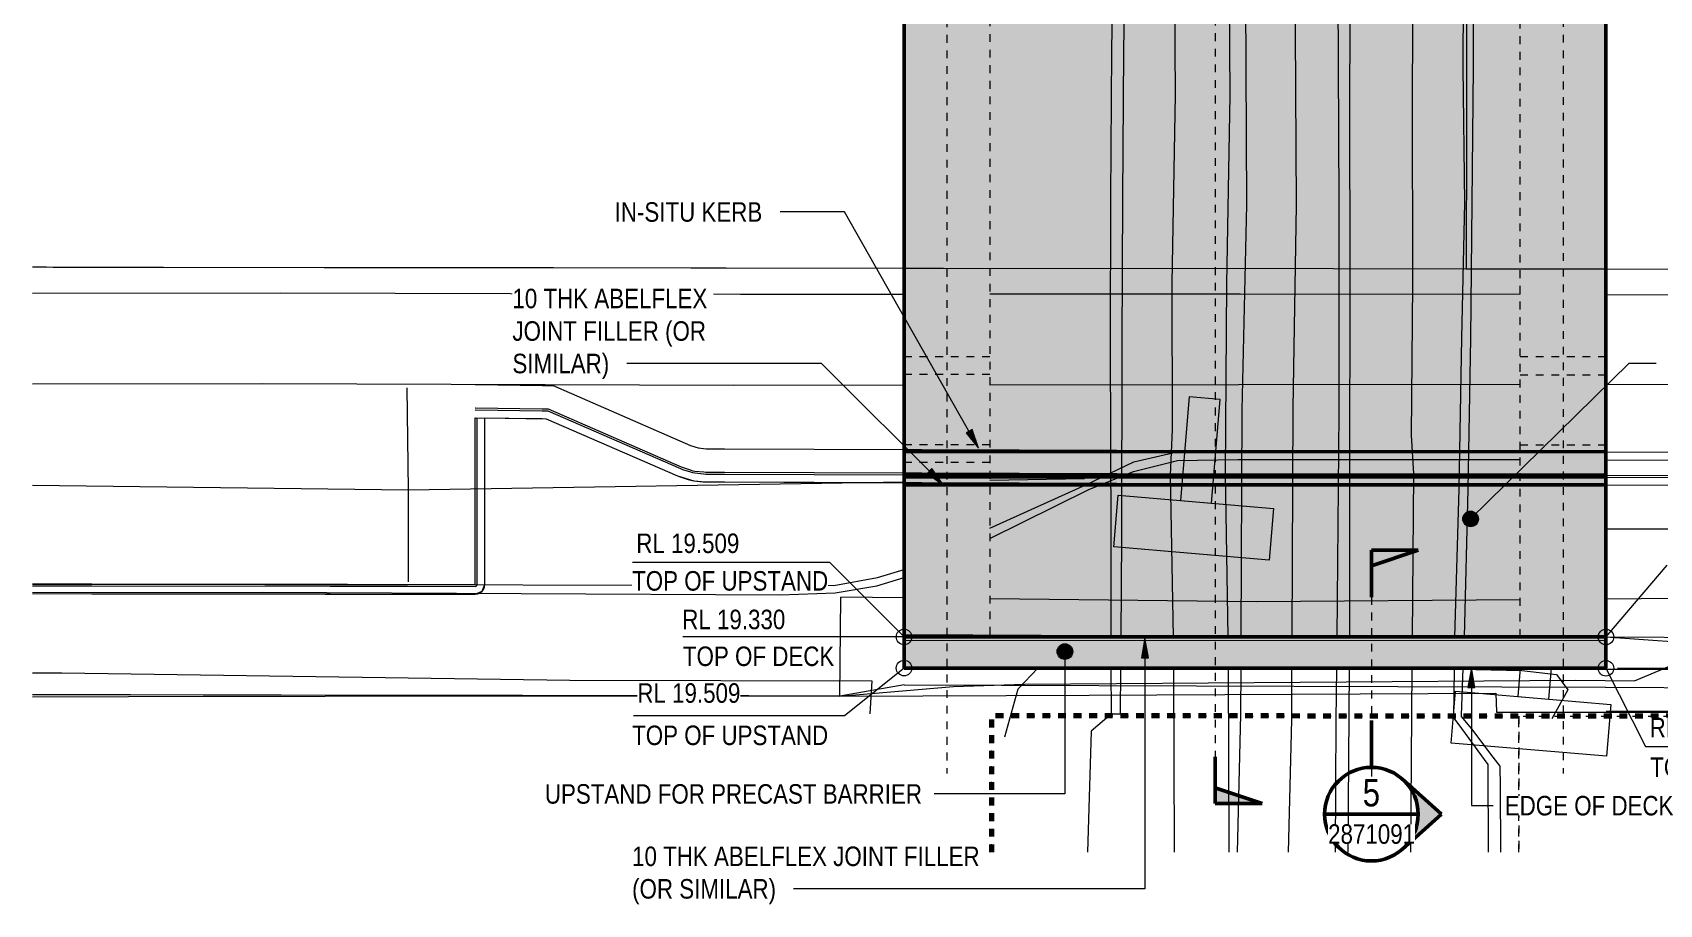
# Model space of a CAD drawing. Header units: metres. Extents: x 564 to 663, y 0 to 1694.
# Drawn here: x 569.19 to 590.05, y 1651.08 to 1662.26 of the extents above; entities that cross this region are included whole.
import ezdxf

# ---------------------------------------------------------------- set-up
doc = ezdxf.new("R2010")
doc.units = ezdxf.units.M
for name, pattern in [('Dot_Section Line', [0.02, 0, -0.02]), ('IMPORT-BDYS-Boundary _3_', [0.01, 0.009, -0.001]), ('IMPORT-BDYS-ProjBoundary', [0.008, 0.006, -0.002]), ('JacobsDash', [0.0045, 0.003, -0.0015]), ('JacobsGridLine', [0.0145, 0.01, -0.001, 0.0025, -0.001])]:
    doc.linetypes.add(name, pattern=pattern)
doc.layers.get('Defpoints').update_dxf_attribs({"color": 41})
for name, color, linetype, lineweight in [('BRIDGE-ABUTMENT-CONC', 7, 'Continuous', 50), ('BRIDGE-FRAMING-LINE-18-HID', 7, 'JacobsDash', 18), ('D-BDGE', 7, 'Continuous', 13), ('D-BDGE-FLOOR', 7, 'Continuous', 50), ('D-BDGE-FLOOR-HID', 7, 'JacobsDash', 18), ('D-BDGE-FRAMING', 7, 'Continuous', 50), ('D-BDGE-LINE', 7, 'Continuous', 9), ('D-ENHA-ANNO-TEXT', 7, 'Continuous', 9), ('D-ENHA-GEN-LINE-GRIDS', 7, 'Continuous', 9), ('D-ENHA-TEXT', 7, 'Continuous', 9), ('D-ENHA-TEXT-DIMS', 7, 'Continuous', 9)]:
    doc.layers.add(name, color=color, linetype=linetype, lineweight=lineweight)
doc.styles.add('Arial Narrow', font='ARIALN.TTF', dxfattribs={"height": 0.35})
doc.styles.add('Arial Narrow_1', font='ARIALN.TTF', dxfattribs={"height": 0.25})
doc.dimstyles.new('Dimension_Standard_O__mm_', dxfattribs={"dimscale": 0.3048, "dimtxt": 0.255858, "dimasz": 0.82021, "dimexe": 0.787402, "dimexo": 0.492126, "dimgap": 0.492126, "dimtad": 1, "dimdec": 0, "dimlfac": 1000, "dimzin": 0, "dimdsep": 46, "dimtxsty": 'Arial Narrow_1', "dimsah": 1, "dimcen": 0.09, "dimaunit": 1, "dimadec": 4, "dimazin": 0, "dimtfac": 1, "dimtdec": 4, "dimtix": 1, "dimtmove": 0, "dimatfit": 3, "dimfxl": 1, "dimtvp": 1, "dimtfill": 1, "dimtolj": 1, "dimtzin": 0, "dimlwd": 18, "dimlwe": 18, "dimarcsym": 2})

# ---------------------------------------------------------------- blocks, each defined once
blk = doc.blocks.new('T2DPAA-T2D-C3S-RW-M2D-100010_dwg-40802999-PLAN')
at = {"color": 8, "lineweight": 18, "true_color": 0x808080}
for p, q in [((251.402, -131.084), (251.502, -131.107)), ((251.502, -131.107), (251.605, -131.109))]:
    blk.add_line(p, q, dxfattribs=at)
at = {"color": 8, "lineweight": 18, "true_color": 0x808080, "flags": 128}
for points in [[(260.558, -121.259), (260.829, -124.497), (260.975, -126.242), (261.121, -127.985)], [(262.908, -127.836), (264.404, -127.71), (269.214, -127.308), (269.386, -127.293), (269.776, -127.261), (270.436, -127.205), (273.76, -126.927), (273.765, -126.927), (273.875, -126.917), (274.369, -126.876), (276.531, -126.695)], [(253.938, -128.587), (254.439, -128.545), (259.421, -128.128), (261.121, -127.985), (261.388, -127.963), (262.908, -127.836)], [(242.8, -129.519), (242.979, -129.504), (243.065, -129.497), (244.474, -129.379), (246.528, -129.207), (248.461, -129.045), (248.463, -129.045), (248.464, -129.045), (249.456, -128.962), (251.212, -128.815), (251.31, -128.807), (251.412, -128.798), (251.431, -128.797), (251.664, -128.777), (253.933, -128.587)], [(263.131, -130.47), (264.624, -130.348), (267.771, -130.073), (269.434, -129.928), (269.46, -129.925), (269.486, -129.919), (269.511, -129.911), (269.535, -129.901), (269.558, -129.889), (269.74, -129.768), (269.761, -129.752), (270.681, -128.991), (270.912, -128.972)], [(263.133, -130.495), (264.626, -130.373), (267.773, -130.098), (269.437, -129.953), (269.465, -129.95), (269.492, -129.943), (269.519, -129.935), (269.546, -129.924), (269.571, -129.911), (269.754, -129.788), (269.777, -129.772), (270.691, -129.015), (270.913, -128.996)], [(263.142, -130.594), (264.634, -130.472), (267.781, -130.198), (269.445, -130.053), (269.482, -130.048), (269.518, -130.04), (269.554, -130.029), (269.588, -130.015), (269.621, -129.998), (269.81, -129.871), (269.84, -129.849), (270.731, -129.112), (270.921, -129.096)], [(263.106, -130.171), (264.6, -130.049), (267.745, -129.775), (269.408, -129.63)], [(254.135, -130.903), (254.362, -130.884), (259.345, -130.478), (263.106, -130.171)], [(263.189, -131.154), (264.681, -131.028), (266.27, -130.893), (266.395, -130.883), (266.395, -130.883), (269.099, -130.653), (269.137, -130.648), (269.541, -130.595), (269.831, -130.557), (270.315, -130.492), (270.898, -130.415), (270.996, -130.402), (271.533, -130.331)], [(248.584, -130.54), (248.589, -130.54), (249.445, -130.479), (249.582, -130.469), (251.402, -131.084)], [(254.16, -131.202), (254.386, -131.183), (259.37, -130.777), (263.131, -130.47)], [(254.162, -131.227), (254.388, -131.208), (259.372, -130.801), (263.133, -130.495)], [(248.609, -130.839), (248.614, -130.839), (249.466, -130.778), (249.544, -130.772), (251.306, -131.368), (251.331, -131.375), (251.435, -131.399), (251.46, -131.404), (251.486, -131.406), (251.599, -131.409), (251.625, -131.408), (251.864, -131.389), (254.155, -131.202)], [(248.611, -130.864), (248.616, -130.864), (249.468, -130.803), (249.541, -130.798), (251.298, -131.391), (251.325, -131.399), (251.429, -131.423), (251.457, -131.429), (251.485, -131.431), (251.598, -131.434), (251.627, -131.433), (251.866, -131.414), (254.157, -131.227)], [(254.171, -131.326), (254.397, -131.308), (259.38, -130.901), (263.142, -130.594)], [(243.144, -133.567), (243.903, -133.503), (246.945, -133.249), (247.167, -133.23), (247.934, -133.166), (248.801, -133.094), (248.697, -131.876), (248.684, -131.723), (248.62, -130.964)], [(243.146, -133.592), (243.905, -133.528), (246.948, -133.273), (247.169, -133.255), (247.936, -133.191), (248.803, -133.118), (248.809, -133.117), (248.815, -133.114), (248.82, -133.11), (248.823, -133.104), (248.825, -133.098), (248.826, -133.091), (248.722, -131.874), (248.709, -131.721), (248.645, -130.962)], [(243.155, -133.691), (243.914, -133.628), (246.888, -133.379), (247.177, -133.355), (247.945, -133.29), (248.811, -133.218), (248.896, -133.174), (248.925, -133.083), (248.822, -131.866), (248.809, -131.712), (248.744, -130.955)], [(243.155, -133.691), (243.914, -133.628), (246.956, -133.373), (247.177, -133.355), (247.945, -133.29), (248.811, -133.218), (248.843, -133.211), (248.872, -133.196), (248.896, -133.174), (248.914, -133.147), (248.924, -133.116), (248.925, -133.083), (248.822, -131.866), (248.809, -131.712), (248.744, -130.955)], [(248.619, -130.964), (248.624, -130.963), (249.475, -130.903), (249.529, -130.899), (251.266, -131.486), (251.302, -131.497), (251.406, -131.521), (251.443, -131.528), (251.48, -131.531), (251.596, -131.534), (251.633, -131.533), (251.874, -131.514), (254.165, -131.327)], [(248.744, -130.955), (249.529, -130.899), (251.266, -131.486), (251.48, -131.531), (251.633, -131.533), (253.634, -131.37), (254.172, -131.326)], [(251.605, -131.109), (251.84, -131.09), (254.129, -130.903)], [(263.341, -132.948), (264.832, -132.821), (266.426, -132.686), (266.551, -132.676), (266.551, -132.676), (269.256, -132.447), (269.294, -132.443), (269.853, -132.369), (270.814, -132.242), (271.689, -132.126)], [(263.303, -132.537), (264.799, -132.415), (266.293, -132.294)], [(263.387, -133.483), (264.878, -133.357), (266.458, -133.223), (266.585, -133.212), (269.352, -132.977), (269.927, -132.929), (270.894, -132.846), (271.468, -132.798), (271.746, -132.774), (271.802, -132.77), (271.983, -132.755), (272.573, -132.706), (272.589, -132.705), (274.842, -132.519), (276.42, -132.389), (277.011, -132.341)], [(254.336, -133.269), (256.966, -133.055), (261.95, -132.648), (263.306, -132.537)], [(263.356, -133.18), (264.851, -133.058), (266.346, -132.936)], [(254.391, -133.912), (259.372, -133.505), (263.358, -133.18)], [(254.389, -133.912), (253.579, -134.124), (253.417, -134.138), (252.936, -134.178), (252.42, -134.221), (251.424, -134.304), (250.427, -134.387), (249.525, -134.462), (249.513, -134.463), (249.43, -134.47), (248.434, -134.553), (247.437, -134.636), (246.441, -134.719), (245.444, -134.802), (244.515, -134.879), (244.448, -134.885), (244.417, -134.887), (243.451, -134.968), (243.264, -134.984)]]:
    blk.add_lwpolyline(points, dxfattribs=at)
blk = doc.blocks.new('T2DPAA-T2D-PWC-RW-M2D-100010_RoadDesign_rvt-1-PLAN')
at = {"color": 8, "lineweight": 18, "true_color": 0x808080, "rotation": 355.1442999999989}
blk.add_blockref('T2DPAA-T2D-C3S-RW-M2D-100010_dwg-40802999-PLAN', (338.221, 1808.858), dxfattribs=at)
blk = doc.blocks.new('T2DPAA-T2D-PWA-SU-M2D-000002_dwg-40815123-PLAN')
at = {"color": 9, "lineweight": 18, "true_color": 0xc0c0c0}
for p, q in [((37.066, 1545.317), (35.856, 1545.194)), ((44.757, 1544.432), (43.857, 1544.348)), ((34.887, 1543.603), (34.08, 1543.544)), ((34.172, 1542.278), (37.357, 1542.562))]:
    blk.add_line(p, q, dxfattribs=at)
at = {"color": 9, "lineweight": 18, "true_color": 0xc0c0c0, "flags": 128}
for points in [[(34.195, 1577.706), (34.305, 1576.209), (34.437, 1573.817), (34.584, 1571.426), (34.73, 1569.036), (34.849, 1566.643), (34.989, 1564.951), (35.299, 1564.731), (35.305, 1564.726), (35.356, 1564.691), (35.488, 1563.325), (35.654, 1563.129), (35.705, 1563.069), (36.006, 1562.714), (36.08, 1562.626), (36.293, 1560.331), (36.475, 1558.136), (36.709, 1555.697), (36.924, 1553.258), (37.098, 1550.816), (37.244, 1548.952), (37.394, 1547.088), (37.6, 1544.613), (37.698, 1543.338)], [(38.371, 1543.395), (38.161, 1545.457), (38.137, 1546.043), (37.971, 1547.911), (37.808, 1550.323), (37.589, 1552.733), (37.417, 1555.159), (37.277, 1557.564), (37.017, 1559.967), (36.841, 1562.395), (36.667, 1564.8), (36.424, 1567.204), (36.213, 1569.623), (36.016, 1572.039), (35.83, 1574.452), (35.626, 1576.863), (35.557, 1577.692)], [(39.071, 1543.454), (38.858, 1545.548), (38.671, 1547.962), (38.507, 1550.378), (38.288, 1552.789), (38.117, 1555.205), (37.976, 1557.623), (37.715, 1560.03), (37.541, 1562.445), (37.365, 1564.86), (37.122, 1567.27), (36.912, 1569.682), (36.715, 1572.095), (36.529, 1574.509), (36.325, 1576.921), (36.261, 1577.685)], [(36.407, 1577.684), (36.473, 1576.824), (37, 1570.04), (37.252, 1566.359), (37.552, 1562.782), (37.969, 1559.493), (38.273, 1555.769), (38.523, 1552.495), (38.837, 1548.996), (38.999, 1546.364), (39.234, 1543.468)], [(36.98, 1577.678), (37.033, 1576.925), (37.617, 1570.129), (37.841, 1566.481), (38.136, 1562.903), (38.64, 1559.517), (38.862, 1555.739), (39.137, 1552.747), (39.47, 1549.042), (39.651, 1546.448), (39.884, 1543.523)], [(37.675, 1577.671), (37.723, 1577.044), (38.378, 1570.184), (38.623, 1566.544), (38.87, 1562.986), (39.289, 1559.563), (39.481, 1555.888), (39.694, 1552.674), (40.014, 1549.116), (40.24, 1546.437), (40.458, 1543.572)], [(40.624, 1543.586), (40.449, 1545.683), (40.248, 1548.095), (40.037, 1550.507), (39.846, 1552.921), (39.635, 1555.333), (39.431, 1557.746), (39.273, 1560.162), (39.058, 1562.574), (38.843, 1564.985), (38.696, 1567.403), (38.495, 1569.816), (38.293, 1572.228), (38.13, 1574.644), (37.926, 1577.057), (37.865, 1577.669)], [(41.427, 1543.654), (41.265, 1545.739), (41.195, 1546.231), (41.048, 1548.164), (40.838, 1550.574), (40.646, 1552.988), (40.435, 1555.402), (40.232, 1557.806), (40.209, 1558.138), (40.189, 1558.563), (40.074, 1560.224), (39.859, 1562.645), (39.644, 1565.045), (39.497, 1567.46), (39.296, 1569.882), (39.094, 1572.289), (38.931, 1574.705), (38.726, 1577.13), (38.673, 1577.661)], [(41.969, 1543.7), (41.861, 1545.597), (41.732, 1547.529), (41.623, 1549.258), (41.458, 1550.982), (41.314, 1552.756), (41.185, 1554.531), (41.068, 1556.317), (40.913, 1558.101), (40.764, 1559.651), (40.704, 1560.328), (40.566, 1562.144), (40.482, 1563.021)], [(34.846, 1564.691), (35.01, 1564.704), (35.076, 1564.709), (35.216, 1564.609), (35.341, 1563.311), (35.959, 1562.593), (36.027, 1562.508), (36.2, 1560.323), (36.375, 1558.127), (36.576, 1555.688), (36.771, 1553.247), (36.945, 1550.805), (37.089, 1548.939), (37.247, 1547.075), (37.462, 1544.601), (37.573, 1543.327)], [(41.124, 1563.519), (40.945, 1563.504), (40.89, 1563.434), (40.853, 1563.389), (40.628, 1563.107), (40.583, 1563.055), (40.546, 1563.012), (40.656, 1562.151), (40.82, 1560.338), (40.867, 1559.66), (41.009, 1558.108), (41.15, 1556.324), (41.278, 1554.538), (41.438, 1552.766), (41.584, 1550.993), (41.714, 1549.264), (41.845, 1547.536), (41.975, 1545.604), (42.086, 1543.71)], [(43.526, 1548.24), (49.804, 1548.766), (51.549, 1548.896), (53.799, 1549.103), (57.15, 1549.408)], [(35.654, 1547.577), (38.853, 1547.85), (42.43, 1548.149)], [(43.623, 1547.094), (49.965, 1547.61), (51.469, 1547.763), (53.926, 1547.984), (57.25, 1548.233)], [(43.697, 1546.23), (50, 1546.745), (51.468, 1547.454), (51.938, 1547.566), (53.975, 1547.719), (57.273, 1547.964)], [(43.705, 1546.129), (50.093, 1546.666), (51.383, 1547.298), (52.024, 1547.254), (53.989, 1547.414), (57.298, 1547.662)], [(23.422, 1546.547), (26.585, 1546.82), (32.469, 1547.305), (34.558, 1547.483)], [(35.752, 1546.416), (38.932, 1546.691), (42.527, 1547.002)], [(23.52, 1545.39), (26.457, 1545.643), (32.481, 1546.134), (34.657, 1546.322)], [(35.908, 1544.584), (37.086, 1545.243), (37.675, 1545.59), (38.217, 1545.764), (39.015, 1545.849), (42.6, 1546.141)], [(35.919, 1544.452), (37.132, 1545.186), (37.684, 1545.466), (38.232, 1545.653), (39.004, 1545.731), (42.609, 1546.036)], [(28.538, 1543.268), (28.441, 1544.439), (28.309, 1545.747)], [(34.762, 1545.082), (28.441, 1544.439), (23.631, 1544.092)], [(42.761, 1544.247), (39.397, 1543.936), (35.985, 1543.684)], [(23.738, 1542.83), (26.705, 1543.081), (33.305, 1543.633), (33.979, 1543.684), (34.525, 1543.833), (34.857, 1543.964)], [(23.747, 1542.723), (26.68, 1542.976), (33.303, 1543.505), (34.002, 1543.59), (34.527, 1543.725), (34.865, 1543.863)], [(34.172, 1542.278), (35.615, 1542.524), (36.522, 1542.629), (43.562, 1543.279), (44.309, 1543.334), (44.87, 1543.629)], [(42.58, 1542.784), (47.657, 1543.218), (52.339, 1543.627), (52.447, 1543.581)], [(23.86, 1541.394), (25.087, 1541.502), (30.112, 1541.937), (34.172, 1542.278), (34.08, 1543.544)], [(42.035, 1542.341), (42.035, 1543.007), (43.235, 1543.007), (43.235, 1543.405)], [(42.835, 1543.372), (42.835, 1543.007), (44.035, 1543.007), (44.035, 1542.341), (42.035, 1542.341)], [(40.489, 1543.173), (40.539, 1542.509), (40.67, 1540.823)], [(40.837, 1540.837), (40.835, 1540.856), (40.657, 1543.187)], [(41.637, 1540.905), (41.636, 1540.918), (41.458, 1543.255)], [(41.482, 1543.257), (42.859, 1543.345), (43.308, 1543.331), (43.468, 1543.149), (43.295, 1542.758)], [(42.63, 1540.989), (42.53, 1542.108), (42.209, 1542.478), (42.102, 1542.6), (42.041, 1542.668), (41.997, 1543.301)], [(42.105, 1543.31), (42.132, 1542.704), (42.135, 1542.692), (42.281, 1542.544), (42.581, 1542.208), (42.683, 1542.097), (42.707, 1541.839), (42.784, 1541.003)], [(37.357, 1542.562), (42.553, 1543.026), (42.58, 1542.784)], [(37.728, 1542.938), (37.773, 1542.353), (37.659, 1542.343), (37.425, 1542.103), (37.508, 1540.554)], [(38.617, 1540.649), (38.615, 1540.674), (38.411, 1542.996)], [(39.316, 1540.708), (39.315, 1540.727), (39.11, 1543.056)], [(39.266, 1543.069), (39.315, 1542.477), (39.418, 1540.717)], [(39.916, 1543.124), (39.969, 1542.463), (40.072, 1540.772)], [(36.326, 1541.936), (36.445, 1542.563), (36.675, 1542.849)], [(37.608, 1542.928), (37.659, 1542.343), (37.425, 1542.103)], [(23.834, 1541.7), (24.208, 1541.73), (30.705, 1542.187), (34.566, 1542.507), (34.576, 1542.082)]]:
    blk.add_lwpolyline(points, dxfattribs=at)
blk.add_lwpolyline([(37.512, 1544.48), (37.512, 1545.146), (38.712, 1545.146), (38.712, 1546.48), (38.312, 1546.48), (38.312, 1545.146), (39.512, 1545.146), (39.512, 1544.48)], close=True, dxfattribs=at)
blk = doc.blocks.new('T2DPAA-T2D-PWA-SU-M2D-000001_dwg-40815111-PLAN')
at = {"color": 9, "linetype": 'IMPORT-BDYS-Boundary _3_', "lineweight": 18, "true_color": 0xc0c0c0}
blk.add_line((121.069, 1639.337), (121.217, 1637.601), dxfattribs=at)
at = {"color": 9, "linetype": 'IMPORT-BDYS-Boundary _3_', "lineweight": 18, "true_color": 0xc0c0c0, "flags": 128}
for points in [[(121.217, 1637.601), (121.069, 1639.337), (135.808, 1640.582)], [(114.481, 1637.029), (114.333, 1638.769), (121.069, 1639.337)]]:
    blk.add_lwpolyline(points, dxfattribs=at)
blk = doc.blocks.new('T2DPAA-T2D-PWA-GN-XRF-000103_dwg-40807629-PLAN')
at = {"color": 200, "linetype": 'IMPORT-BDYS-ProjBoundary', "lineweight": 70, "true_color": 0xbf00ff, "flags": 128}
blk.add_lwpolyline([(343.517, 1489.644), (328.778, 1488.393), (322.042, 1487.824), (322.19, 1486.085)], dxfattribs=at)
blk = doc.blocks.new('T2DPAA-T2D-PWA-SU-M2D-000100_Survey_rvt-1-PLAN')
at = {"color": 9, "lineweight": 18, "true_color": 0xc0c0c0, "rotation": 355.1442999999989}
for name, p in [('T2DPAA-T2D-PWA-SU-M2D-000002_dwg-40815123-PLAN', (414.939, 119.901)), ('T2DPAA-T2D-PWA-SU-M2D-000001_dwg-40815111-PLAN', (328.846, 30.288)), ('T2DPAA-T2D-PWA-GN-XRF-000103_dwg-40807629-PLAN', (134.659, 198.273))]:
    blk.add_blockref(name, p, dxfattribs=at)
blk = doc.blocks.new('Floors 7 - Floors 7-5450066-PLAN')
at = {"layer": 'D-BDGE-FLOOR', "color": 252, "true_color": 0x888888}
for p, q in [((446.997, 1700.825), (438.03, 1700.065)), ((446.998, 1700.825), (446.997, 1700.825)), ((446.997, 1700.825), (447.023, 1700.526)), ((447.034, 1700.401), (446.998, 1700.825)), ((447.023, 1700.526), (438.055, 1699.766)), ((447.025, 1700.501), (438.057, 1699.741)), ((447.023, 1700.526), (447.025, 1700.501)), ((447.025, 1700.501), (447.033, 1700.401)), ((438.065, 1699.641), (447.033, 1700.401)), ((447.033, 1700.401), (447.034, 1700.401)), ((438.055, 1699.766), (438.03, 1700.065)), ((438.03, 1700.065), (438.066, 1699.641)), ((438.057, 1699.741), (438.055, 1699.766)), ((438.065, 1699.641), (438.057, 1699.741))]:
    blk.add_line(p, q, dxfattribs=at)
blk = doc.blocks.new('Section - sectionTail-4870194-PLAN')
at = {"layer": 'D-ENHA-ANNO-TEXT'}
blk.add_hatch(color=256, dxfattribs=at).paths.add_polyline_path([(-0.006, 0.006), (-0.004, 0), (-0.006, 0)])
at = {"layer": 'D-ENHA-ANNO-TEXT', "lineweight": 50}
for p, q in [((-0.006, 0.006), (-0.006, 0)), ((-0.004, 0), (-0.006, 0.006)), ((-0.006, 0), (-0.004, 0)), ((-0.006, 0), (0, 0))]:
    blk.add_line(p, q, dxfattribs=at)
blk = doc.blocks.new('Section - SectionHead-4898858-PLAN')
at = {"layer": 'D-ENHA-ANNO-TEXT'}
h = blk.add_hatch(color=256, dxfattribs=at)
edge = h.paths.add_edge_path()
edge.add_line((-0.002, 0.009), (0.00247, 0.004))
edge.add_arc((-0.002, 0), 0.006, 41.8277, 138.1723)
edge.add_line((-0.00647, 0.004), (-0.002, 0.009))
at = {"layer": 'D-ENHA-ANNO-TEXT', "lineweight": 50}
for p, q in [((-0.002, 0.009), (-0.00647, 0.004)), ((0.00247, 0.004), (-0.002, 0.009)), ((0.004, 0), (0.01, 0))]:
    blk.add_line(p, q, dxfattribs=at)
for start, end in [(360, 180), (180, 360)]:
    blk.add_arc((-0.002, 0), 0.006, start, end, dxfattribs=at)
blk = doc.blocks.new('DIMBLOCK1-PLAN')
at = {"layer": 'D-ENHA-TEXT-DIMS', "color": 0, "lineweight": 18, "transparency": 16777216}
for p, q in [((589.768, 1676.498), (593.114, 1676.498)), ((592.874, 1654.358), (592.874, 1676.248)), ((589.512, 1654.108), (593.114, 1654.108))]:
    blk.add_line(p, q, dxfattribs=at)
at = {"layer": 'D-ENHA-TEXT-DIMS', "color": 0, "transparency": 16777216}
for points in [[(592.832, 1676.248), (592.915, 1676.248), (592.874, 1676.498)], [(592.832, 1654.358), (592.915, 1654.358), (592.874, 1654.108)]]:
    blk.add_solid(points, dxfattribs=at)
at = {"layer": 'Defpoints', "color": 0, "transparency": 16777216}
for p in [(589.618, 1676.498), (592.874, 1676.498), (589.362, 1654.108)]:
    blk.add_point(p, dxfattribs=at)
at = {"layer": 'D-ENHA-TEXT-DIMS', "color": 0, "lineweight": 18, "transparency": 16777216, "char_height": 0.25, "width": 4.80525, "attachment_point": 5, "rotation": 90, "style": 'Arial Narrow_1', "bg_fill": 3, "box_fill_scale": 1.1, "bg_fill_color": 256, "bg_fill_true_color": 13158600, "bg_fill_transparency": 0}
for s, insert in [('\\A1;22390', (592.596, 1665.303)), ('\\A1;CONSTRUCTION IN STAGE B', (593.153, 1665.303))]:
    blk.add_mtext(s, dxfattribs=dict(at, insert=insert))

msp = doc.modelspace()

# ---------------------------------------------------------------- hatches: boundary and pattern name
at = {"layer": 'D-BDGE-LINE', "true_color": 0xc0c0c0}
msp.add_hatch(color=9, dxfattribs=at).paths.add_polyline_path([(589.3614, 1654.1083), (589.362, 1654.1083), (589.3613, 1689.0124), (580.362, 1689.8677), (580.362, 1654.1083), (588.762, 1654.1083)])
at = {"layer": 'D-ENHA-TEXT'}
for points in [[(581.3188, 1656.9286), (581.2336, 1657.1677), (581.157, 1657.1241)], [(580.8656, 1656.4608), (580.7195, 1656.6684), (580.6573, 1656.6059)], [(583.4515, 1654.4922), (583.4074, 1654.2422), (583.4955, 1654.2422)], [(587.6366, 1654.1116), (587.5925, 1653.8616), (587.6807, 1653.8616)]]:
    msp.add_hatch(color=256, dxfattribs=at).paths.add_polyline_path(points)
h = msp.add_hatch(color=256, dxfattribs=at)
edge = h.paths.add_edge_path()
edge.add_arc((587.6262, 1656.022), 0.1, 0, 360)
h = msp.add_hatch(color=256, dxfattribs=at)
edge = h.paths.add_edge_path()
edge.add_arc((582.4244, 1654.3212), 0.1, 0, 360)

# ---------------------------------------------------------------- linework, layer by layer
at = {"layer": 'BRIDGE-ABUTMENT-CONC', "color": 252, "linetype": 'JacobsDash', "lineweight": 13, "true_color": 0x888888}
for p, q in [((581.462, 1666.0371), (581.462, 1654.5094)), ((588.262, 1654.5087), (588.262, 1666.0433)), ((580.362, 1654.1085), (580.362, 1654.1085)), ((580.362, 1654.1085), (580.962, 1654.1085)), ((580.962, 1654.1085), (580.362, 1654.1085)), ((580.962, 1654.1085), (581.462, 1654.1085)), ((581.462, 1654.1085), (580.962, 1654.1085)), ((581.462, 1654.1085), (581.462, 1654.1085))]:
    msp.add_line(p, q, dxfattribs=at)
at = {"layer": 'BRIDGE-FRAMING-LINE-18-HID', "color": 252, "lineweight": 13, "true_color": 0x888888}
for p, q in [((581.462, 1658.0994), (580.362, 1658.0994)), ((588.262, 1658.1034), (589.362, 1658.1034)), ((581.462, 1657.8721), (580.362, 1657.8721)), ((588.262, 1657.8711), (589.362, 1657.8711)), ((581.462, 1656.9724), (580.362, 1656.9724)), ((588.262, 1656.9709), (589.362, 1656.9709)), ((580.362, 1656.7496), (581.462, 1656.7496)), ((581.462, 1654.1085), (581.462, 1654.1085))]:
    msp.add_line(p, q, dxfattribs=at)
at = {"layer": 'BRIDGE-FRAMING-LINE-18-HID'}
for p, q in [((589.362, 1654.5077), (589.3622, 1654.5077)), ((589.3616, 1654.1077), (589.3614, 1654.1077))]:
    msp.add_line(p, q, dxfattribs=at)
at = {"layer": 'D-BDGE', "lineweight": 50}
for p, q in [((580.362, 1666.0372), (580.362, 1654.1083)), ((589.362, 1654.1083), (589.362, 1666.0383)), ((580.3617, 1656.4608), (589.3617, 1656.4589)), ((580.3621, 1654.5098), (589.3621, 1654.5098)), ((580.362, 1654.1083), (589.362, 1654.1083))]:
    msp.add_line(p, q, dxfattribs=at)
at = {"layer": 'D-BDGE-FLOOR'}
for p, q in [((589.362, 1676.4984), (589.362, 1656.5758)), ((580.362, 1656.5779), (580.362, 1670.1472)), ((580.362, 1654.5087), (580.362, 1656.5769)), ((589.362, 1656.5749), (589.362, 1654.5077)), ((586.6014, 1654.1083), (580.362, 1654.1083))]:
    msp.add_line(p, q, dxfattribs=at)
at = {"layer": 'D-BDGE-FLOOR', "lineweight": 18}
for p, q in [((580.3615, 1654.4737), (580.3615, 1654.5087)), ((585.0906, 1654.5087), (589.3615, 1654.5087)), ((589.362, 1654.5087), (589.3615, 1654.5087)), ((580.3615, 1654.1087), (580.3615, 1654.116)), ((584.6325, 1654.1087), (580.3615, 1654.1087))]:
    msp.add_line(p, q, dxfattribs=at)
at = {"layer": 'D-BDGE-FLOOR-HID'}
for p, q in [((580.3615, 1654.5087), (584.6308, 1654.5087)), ((580.3615, 1654.263), (580.3615, 1654.4727)), ((580.362, 1654.5051), (580.362, 1654.5086)), ((580.362, 1654.1083), (580.362, 1654.504)), ((589.3615, 1654.5087), (589.3615, 1654.4826)), ((589.3617, 1654.5087), (589.3615, 1654.5087)), ((589.3615, 1654.4815), (589.3615, 1654.1087)), ((589.362, 1654.5077), (589.362, 1654.1083)), ((589.3615, 1654.1087), (585.0924, 1654.1087)), ((589.362, 1654.1083), (587.0612, 1654.1083)), ((589.3615, 1654.1087), (589.362, 1654.1087)), ((589.3617, 1654.1087), (589.3615, 1654.1087))]:
    msp.add_line(p, q, dxfattribs=at)
at = {"layer": 'D-BDGE-FRAMING', "lineweight": 18}
for p, q in [((580.3613, 1654.4627), (580.3621, 1654.5097)), ((580.3615, 1654.1097), (580.3613, 1654.4627)), ((589.3611, 1654.4607), (580.3613, 1654.4627)), ((589.3619, 1654.5077), (580.3621, 1654.5097)), ((589.3619, 1654.5077), (589.3611, 1654.4607)), ((589.3611, 1654.4607), (589.3614, 1654.1077)), ((589.3622, 1654.5077), (589.3619, 1654.5077)), ((589.3621, 1654.1077), (589.3622, 1654.5077)), ((589.3614, 1654.1077), (580.3615, 1654.1097)), ((589.3614, 1654.1077), (589.3621, 1654.1077))]:
    msp.add_line(p, q, dxfattribs=at)
at = {"layer": 'D-ENHA-ANNO-TEXT', "color": 7, "linetype": 'Dot_Section Line', "true_color": 0xffffff}
for p, q in [((584.3525, 1690.8484), (584.3525, 1652.9731)), ((586.3552, 1655.0209), (586.3552, 1652.4375))]:
    msp.add_line(p, q, dxfattribs=at)
at = {"layer": 'D-ENHA-ANNO-TEXT', "lineweight": 18}
for p, q in [((579.4099, 1655.4621), (576.8814, 1655.4621)), ((579.4565, 1654.5097), (577.5269, 1654.5097)), ((580.362, 1654.5097), (579.4565, 1654.5097)), ((580.3623, 1654.1097), (579.5986, 1653.4981)), ((579.5986, 1653.4981), (576.8909, 1653.4981)), ((589.8714, 1653.1055), (592.4468, 1653.1055))]:
    msp.add_line(p, q, dxfattribs=at)
at = {"layer": 'D-ENHA-ANNO-TEXT', "lineweight": 50}
msp.add_line((585.7552, 1652.2375), (586.9552, 1652.2375), dxfattribs=at)
at = {"layer": 'D-ENHA-ANNO-TEXT', "lineweight": 18}
for centre in [(580.362, 1654.5097), (580.3624, 1654.5097), (580.3623, 1654.1097)]:
    msp.add_circle(centre, 0.1, dxfattribs=at)
at = {"layer": 'D-ENHA-GEN-LINE-GRIDS', "linetype": 'JacobsGridLine', "lineweight": 18}
for p, q in [((580.912, 1690.827), (580.912, 1652.7595)), ((588.812, 1690.8287), (588.812, 1652.7581))]:
    msp.add_line(p, q, dxfattribs=at)
at = {"layer": 'D-ENHA-TEXT'}
for p, q in [((578.7788, 1659.9566), (578.772, 1659.9566)), ((579.5978, 1659.9566), (578.7788, 1659.9566)), ((581.3188, 1656.9286), (579.5978, 1659.9566)), ((578.2288, 1658.0142), (576.8066, 1658.0142)), ((579.305, 1658.0142), (578.2288, 1658.0142)), ((580.8656, 1656.4608), (579.305, 1658.0142)), ((581.2336, 1657.1677), (581.157, 1657.1241)), ((581.157, 1657.1241), (581.3188, 1656.9286)), ((581.3188, 1656.9286), (581.2336, 1657.1677)), ((580.7195, 1656.6684), (580.6573, 1656.6059)), ((580.8656, 1656.4608), (580.7195, 1656.6684)), ((580.6573, 1656.6059), (580.8656, 1656.4608)), ((583.4515, 1654.4922), (583.4074, 1654.2422)), ((583.4955, 1654.2422), (583.4515, 1654.4922)), ((583.4515, 1654.4922), (583.4515, 1651.2801)), ((582.4244, 1654.3212), (582.4244, 1652.4968)), ((583.4074, 1654.2422), (583.4955, 1654.2422)), ((587.6366, 1654.1116), (587.5925, 1653.8616)), ((587.6807, 1653.8616), (587.6366, 1654.1116)), ((587.6366, 1654.1116), (587.6366, 1652.3463)), ((587.5925, 1653.8616), (587.6807, 1653.8616)), ((580.7551, 1652.4968), (580.748, 1652.4968)), ((582.4244, 1652.4968), (580.7551, 1652.4968)), ((587.6366, 1652.3463), (587.9145, 1652.3463)), ((581.503, 1651.2801), (578.9432, 1651.2801)), ((583.4515, 1651.2801), (581.503, 1651.2801))]:
    msp.add_line(p, q, dxfattribs=at)
for centre in [(587.6262, 1656.022), (582.4244, 1654.3212)]:
    msp.add_circle(centre, 0.1, dxfattribs=at)

# ---------------------------------------------------------------- block references
at = {"color": 9, "lineweight": 5, "true_color": 0xc0c0c0}
msp.add_blockref('T2DPAA-T2D-PWA-SU-M2D-000100_Survey_rvt-1-PLAN', (0, 0), dxfattribs=at)
at = {"lineweight": 5}
msp.add_blockref('T2DPAA-T2D-PWC-RW-M2D-100010_RoadDesign_rvt-1-PLAN', (0, 0), dxfattribs=at)
at = {"layer": 'D-BDGE-FLOOR', "color": 252, "true_color": 0x888888, "rotation": 355.1442999999991}
msp.add_blockref('Floors 7 - Floors 7-5450066-PLAN', (0, 0), dxfattribs=at)
at = {"layer": 'D-ENHA-ANNO-TEXT', "lineweight": 50, "xscale": 99.99999999999996, "yscale": 99.99999999999996, "zscale": 99.99999999999996, "rotation": 269.9999999999994}
msp.add_blockref('Section - sectionTail-4870194-PLAN', (586.3552, 1655.0209), dxfattribs=at)
at = {"layer": 'D-ENHA-ANNO-TEXT', "lineweight": 50, "extrusion": (0, 0, -1)}
for name, p, xscale, yscale, zscale, rotation in [('Section - SectionHead-4898858-PLAN', (-586.3552, 1652.4375), 99.99999999999997, 99.99999999999997, 99.99999999999997, 90.00000000000074), ('Section - sectionTail-4870194-PLAN', (-584.3525, 1652.9731), 99.99999999999996, 99.99999999999996, 99.99999999999996, 90.00000000000053)]:
    msp.add_blockref(name, p, dxfattribs=dict(at, xscale=xscale, yscale=yscale, zscale=zscale, rotation=rotation))

# ---------------------------------------------------------------- next in the draw order: texts
at = {"layer": 'D-ENHA-ANNO-TEXT', "lineweight": 18, "char_height": 0.25, "attachment_point": 1, "style": 'Arial Narrow_1', "bg_fill": 3, "box_fill_scale": 1, "bg_fill_color": 256, "bg_fill_true_color": 13158600, "bg_fill_transparency": 0}
for s, insert in [('RL 19.509', (576.9285, 1655.8348)), ('RL 19.330', (577.518, 1654.8585)), ('RL 19.509', (576.942, 1653.9152))]:
    msp.add_mtext(s, dxfattribs=dict(at, insert=insert))
at = {"layer": 'D-ENHA-ANNO-TEXT', "insert": (586.2427, 1652.6872), "char_height": 0.35, "attachment_point": 1, "style": 'Arial Narrow', "bg_fill": 3, "box_fill_scale": 1, "bg_fill_color": 256, "bg_fill_transparency": 0}
msp.add_mtext('5', dxfattribs=at)
at = {"layer": 'D-ENHA-ANNO-TEXT', "insert": (585.7997, 1652.1072), "char_height": 0.25, "attachment_point": 1, "style": 'Arial Narrow_1', "bg_fill": 3, "box_fill_scale": 1, "bg_fill_color": 256, "bg_fill_true_color": 13158600, "bg_fill_transparency": 0}
msp.add_mtext('2871091', dxfattribs=at)
at = {"layer": 'D-ENHA-TEXT', "char_height": 0.25, "attachment_point": 1, "style": 'Arial Narrow_1', "bg_fill": 3, "box_fill_scale": 1, "bg_fill_color": 256, "bg_fill_true_color": 13158600, "bg_fill_transparency": 0}
for s, insert in [('IN-SITU KERB ', (576.6508, 1660.0816)), ('10 THK ABELFLEX ', (575.3403, 1658.9726)), ('JOINT FILLER (OR ', (575.3403, 1658.5559)), ('TOP OF UPSTAND', (576.875, 1655.353)), ('TOP OF DECK', (577.5264, 1654.3863)), ('TOP OF UPSTAND', (576.875, 1653.373)), ('TOP OF UPSTAND', (589.9297, 1652.9656)), ('EDGE OF DECK', (588.0645, 1652.4713)), ('10 THK ABELFLEX JOINT FILLER', (576.875, 1651.8218)), ('(OR SIMILAR) ', (576.875, 1651.4051))]:
    msp.add_mtext(s, dxfattribs=dict(at, insert=insert))
at = {"layer": 'D-ENHA-TEXT', "insert": (575.7561, 1652.6218), "char_height": 0.25, "attachment_point": 1, "style": 'Arial Narrow_1', "bg_fill": 3, "box_fill_scale": 1, "bg_fill_color": 256, "bg_fill_transparency": 0}
msp.add_mtext('UPSTAND FOR PRECAST BARRIER', dxfattribs=at)

# ---------------------------------------------------------------- next in the draw order: dimensions: what is measured, and where the dimension line sits
at = {"layer": 'D-ENHA-TEXT-DIMS', "lineweight": 18}
dim = msp.add_linear_dim(base=(592.8735, 1676.4984), p1=(589.362, 1654.1083), p2=(589.6177, 1676.4984), angle=90, text='<>\\XCONSTRUCTION IN STAGE B', dimstyle='Dimension_Standard_O__mm_', override={"dimpost": '<>', "dimfxl": 22.391597}, dxfattribs=at)
dim.commit()
dim.dimension.update_dxf_attribs({"geometry": 'DIMBLOCK1-PLAN', "text_midpoint": (592.8735, 1665.3033)})

# ---------------------------------------------------------------- next in the draw order: linework, layer by layer
at = {"layer": 'D-ENHA-ANNO-TEXT', "lineweight": 18}
for p, q in [((580.3624, 1654.5097), (579.4099, 1655.4621)), ((589.3622, 1654.5077), (590.1482, 1655.431)), ((589.362, 1654.5089), (590.3267, 1654.441)), ((589.3621, 1654.1077), (589.8714, 1653.1055))]:
    msp.add_line(p, q, dxfattribs=at)
for centre in [(589.362, 1654.5089), (589.3622, 1654.5077), (589.3621, 1654.1077)]:
    msp.add_circle(centre, 0.1, dxfattribs=at)
at = {"layer": 'D-ENHA-TEXT'}
for p, q in [((587.6262, 1656.022), (589.6586, 1658.0192)), ((589.6586, 1658.0192), (590.0051, 1658.0192))]:
    msp.add_line(p, q, dxfattribs=at)

# ---------------------------------------------------------------- next in the draw order: texts
at = {"layer": 'D-ENHA-TEXT', "insert": (575.3403, 1658.1392), "char_height": 0.25, "attachment_point": 1, "style": 'Arial Narrow_1', "bg_fill": 3, "box_fill_scale": 1, "bg_fill_color": 256, "bg_fill_true_color": 13158600, "bg_fill_transparency": 0}
msp.add_mtext('SIMILAR) ', dxfattribs=at)

# ---------------------------------------------------------------- next in the draw order: texts
at = {"layer": 'D-ENHA-ANNO-TEXT', "lineweight": 18, "insert": (589.923, 1653.4731), "char_height": 0.25, "attachment_point": 1, "style": 'Arial Narrow_1', "bg_fill": 3, "box_fill_scale": 1, "bg_fill_color": 256, "bg_fill_true_color": 13158600, "bg_fill_transparency": 0}
msp.add_mtext('RL 19.535', dxfattribs=at)

doc.saveas('drawing.dxf')
